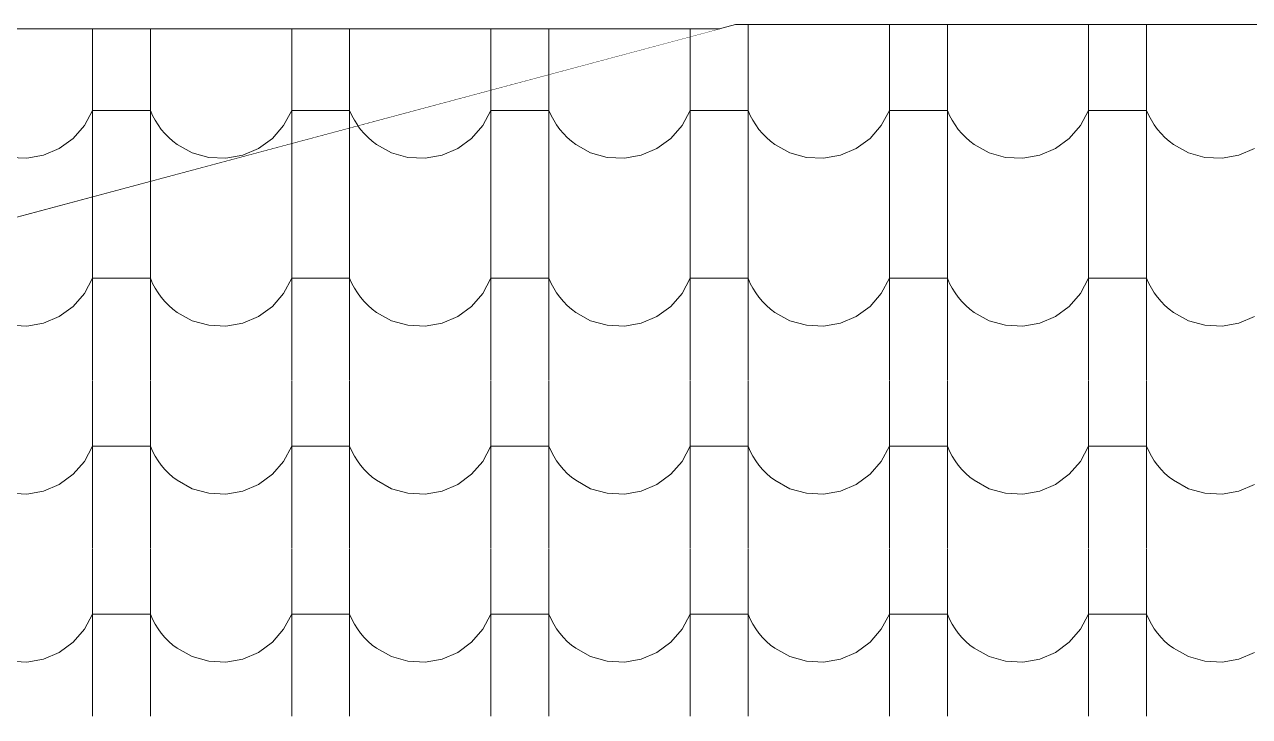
# Model space of a CAD drawing. Header units: millimetres. Extents: x 3554773 to 3850347, y -1853213 to -1653133.
# Drawn here: x 3608492 to 3612596, y -1691612 to -1689296 of the extents above; entities that cross this region are included whole.
import ezdxf

# ---------------------------------------------------------------- set-up
doc = ezdxf.new("R2010")
doc.units = ezdxf.units.MM
doc.header["$MEASUREMENT"] = 0
doc.set_wipeout_variables(frame=1)
doc.linetypes.add('Wipeout_Contour', pattern=[1000, 0, -1000])
doc.layers.add('Shell - Roof', color=7, linetype='Continuous')
doc.layers.add('Shell - Roof_Pen_No__72', color=7, linetype='Continuous', lineweight=20, true_color=0xbf8080)
doc.layers.add('Shell - Roof_Pen_No__92', color=7, linetype='Continuous', lineweight=13, true_color=0xbf8080)

# ---------------------------------------------------------------- blocks, each defined once
blk = doc.blocks.new('*X17', base_point=(2062354.7, -947561.6))
at = {"layer": 'Shell - Roof_Pen_No__72', "linetype": 'Continuous'}
for p, q in [((3680155.7, -1724558.6), (3680155.7, -1724571.6)), ((3680203.7, -1724558.6), (3680203.7, -1724571.6)), ((3680320.7, -1724558.6), (3680320.7, -1724571.6)), ((3680368.7, -1724558.6), (3680368.7, -1724571.6)), ((3680485.7, -1724558.6), (3680485.7, -1724571.6)), ((3680533.7, -1724558.6), (3680533.7, -1724571.6)), ((3680650.7, -1724558.6), (3680650.7, -1724565.3)), ((3680155.7, -1724572.1), (3680155.7, -1724697.9)), ((3680203.7, -1724572.1), (3680203.7, -1724685)), ((3680320.7, -1724572.1), (3680320.7, -1724653.7)), ((3680368.7, -1724572.1), (3680368.7, -1724640.8)), ((3680485.7, -1724572.1), (3680485.7, -1724609.5)), ((3680533.7, -1724572.1), (3680533.7, -1724596.6)), ((3680149, -1724638.7), (3680155.7, -1724626.2)), ((3680179.7, -1724626.2), (3680155.7, -1724626.2)), ((3680203.7, -1724626.2), (3680179.7, -1724626.2)), ((3680203.7, -1724626.2), (3680205.5, -1724630.4)), ((3680314, -1724638.7), (3680320.7, -1724626.2)), ((3680344.7, -1724626.2), (3680320.7, -1724626.2)), ((3680368.7, -1724626.2), (3680344.7, -1724626.2)), ((3680368.7, -1724626.2), (3680370.5, -1724630.4)), ((3680139.7, -1724649.4), (3680149, -1724638.7)), ((3680205.5, -1724630.4), (3680207.7, -1724634.4)), ((3680207.7, -1724634.4), (3680210.1, -1724638.3)), ((3680210.1, -1724638.3), (3680212.7, -1724641.9)), ((3680304.7, -1724649.4), (3680314, -1724638.7)), ((3680370.5, -1724630.4), (3680372.7, -1724634.4)), ((3680372.7, -1724634.4), (3680375.1, -1724638.3)), ((3680375.1, -1724638.3), (3680375.6, -1724639)), ((3680128.2, -1724657.8), (3680139.7, -1724649.4)), ((3680212.7, -1724641.9), (3680215.7, -1724645.4)), ((3680215.7, -1724645.4), (3680218.9, -1724648.7)), ((3680218.9, -1724648.7), (3680222.3, -1724651.7)), ((3680293.2, -1724657.8), (3680304.7, -1724649.4)), ((3680115.2, -1724663.4), (3680128.2, -1724657.8)), ((3680222.3, -1724651.7), (3680225.9, -1724654.4)), ((3680225.9, -1724654.4), (3680238.3, -1724661.3)), ((3680280.2, -1724663.4), (3680293.2, -1724657.8)), ((3680087, -1724665.1), (3680101.2, -1724665.9)), ((3680101.2, -1724665.9), (3680115.2, -1724663.4)), ((3680238.3, -1724661.3), (3680252, -1724665.1)), ((3680252, -1724665.1), (3680266.2, -1724665.9)), ((3680266.2, -1724665.9), (3680280.2, -1724663.4))]:
    blk.add_line(p, q, dxfattribs=at)
blk = doc.blocks.new('Fill_9', base_point=(2062354.7, -947561.6))
at = {"color": 254, "linetype": 'Wipeout_Contour', "lineweight": 0, "ltscale": 16243110.99359402}
blk.add_wipeout([(3675542.1, -1724558.6), (3671600.1, -1725614.9), (3676733.4, -1725614.9), (3680675.4, -1724558.6)], dxfattribs=at).dxf.layer = 'Shell - Roof'
at = {"layer": 'Shell - Roof_Pen_No__72', "linetype": 'Continuous'}
blk.add_blockref('*X17', (2062354.7, -947561.6), dxfattribs=at)
blk = doc.blocks.new('Fill_10', base_point=(2062354.7, -947561.6))
at = {"color": 254, "linetype": 'Wipeout_Contour', "lineweight": 0, "ltscale": 12190911.82455207}
blk.add_wipeout([(3679150, -1724967.4), (3676733.4, -1725614.9), (3681566.6, -1725614.9)], dxfattribs=at).dxf.layer = 'Shell - Roof'
blk = doc.blocks.new('*X21', base_point=(2062354.7, -947561.6))
at = {"layer": 'Shell - Roof_Pen_No__72', "linetype": 'Continuous'}
for p, q in [((3680698.7, -1724555.2), (3680698.7, -1724571.6)), ((3680815.7, -1724555.2), (3680815.7, -1724571.6)), ((3680863.7, -1724555.2), (3680863.7, -1724571.6)), ((3680980.7, -1724555.2), (3680980.7, -1724571.6)), ((3681028.7, -1724555.2), (3681028.7, -1724571.6)), ((3680650.7, -1724565.3), (3680650.7, -1724571.6)), ((3680650.7, -1724572.1), (3680650.7, -1724710.6)), ((3680698.7, -1724572.1), (3680698.7, -1724710.6)), ((3680815.7, -1724572.1), (3680815.7, -1724710.6)), ((3680863.7, -1724572.1), (3680863.7, -1724710.6)), ((3680980.7, -1724572.1), (3680980.7, -1724710.6)), ((3681028.7, -1724572.1), (3681028.7, -1724710.6)), ((3680533.7, -1724596.6), (3680533.7, -1724710.6)), ((3680485.7, -1724609.5), (3680485.7, -1724710.6)), ((3680479, -1724638.7), (3680485.7, -1724626.2)), ((3680509.7, -1724626.2), (3680485.7, -1724626.2)), ((3680533.7, -1724626.2), (3680509.7, -1724626.2)), ((3680533.7, -1724626.2), (3680535.5, -1724630.4)), ((3680644, -1724638.7), (3680650.7, -1724626.2)), ((3680674.7, -1724626.2), (3680650.7, -1724626.2)), ((3680698.7, -1724626.2), (3680674.7, -1724626.2)), ((3680698.7, -1724626.2), (3680700.5, -1724630.4)), ((3680809, -1724638.7), (3680815.7, -1724626.2)), ((3680839.7, -1724626.2), (3680815.7, -1724626.2)), ((3680863.7, -1724626.2), (3680839.7, -1724626.2)), ((3680863.7, -1724626.2), (3680865.5, -1724630.4)), ((3680974, -1724638.7), (3680980.7, -1724626.2)), ((3681004.7, -1724626.2), (3680980.7, -1724626.2)), ((3681028.7, -1724626.2), (3681004.7, -1724626.2)), ((3681028.7, -1724626.2), (3681030.5, -1724630.4)), ((3680375.6, -1724639), (3680377.7, -1724641.9)), ((3680469.7, -1724649.4), (3680479, -1724638.7)), ((3680535.5, -1724630.4), (3680537.7, -1724634.4)), ((3680537.7, -1724634.4), (3680540.1, -1724638.3)), ((3680540.1, -1724638.3), (3680542.7, -1724641.9)), ((3680634.7, -1724649.4), (3680644, -1724638.7)), ((3680700.5, -1724630.4), (3680702.7, -1724634.4)), ((3680702.7, -1724634.4), (3680705.1, -1724638.3)), ((3680705.1, -1724638.3), (3680707.7, -1724641.9)), ((3680799.7, -1724649.4), (3680809, -1724638.7)), ((3680865.5, -1724630.4), (3680867.7, -1724634.4)), ((3680867.7, -1724634.4), (3680870.1, -1724638.3)), ((3680870.1, -1724638.3), (3680872.7, -1724641.9)), ((3680964.7, -1724649.4), (3680974, -1724638.7)), ((3681030.5, -1724630.4), (3681032.7, -1724634.4)), ((3681032.7, -1724634.4), (3681035.1, -1724638.3)), ((3681035.1, -1724638.3), (3681037.7, -1724641.9)), ((3680368.7, -1724640.8), (3680368.7, -1724710.6)), ((3680377.7, -1724641.9), (3680380.7, -1724645.4)), ((3680380.7, -1724645.4), (3680383.9, -1724648.7)), ((3680383.9, -1724648.7), (3680387.3, -1724651.7)), ((3680458.2, -1724657.8), (3680469.7, -1724649.4)), ((3680542.7, -1724641.9), (3680545.7, -1724645.4)), ((3680545.7, -1724645.4), (3680548.9, -1724648.7)), ((3680548.9, -1724648.7), (3680552.3, -1724651.7)), ((3680623.2, -1724657.8), (3680634.7, -1724649.4)), ((3680707.7, -1724641.9), (3680710.7, -1724645.4)), ((3680710.7, -1724645.4), (3680713.9, -1724648.7)), ((3680713.9, -1724648.7), (3680717.3, -1724651.7)), ((3680788.2, -1724657.8), (3680799.7, -1724649.4)), ((3680872.7, -1724641.9), (3680875.7, -1724645.4)), ((3680875.7, -1724645.4), (3680878.9, -1724648.7)), ((3680878.9, -1724648.7), (3680882.3, -1724651.7)), ((3680953.2, -1724657.8), (3680964.7, -1724649.4)), ((3681037.7, -1724641.9), (3681040.7, -1724645.4)), ((3681040.7, -1724645.4), (3681043.9, -1724648.7)), ((3681043.9, -1724648.7), (3681047.3, -1724651.7)), ((3680320.7, -1724653.7), (3680320.7, -1724710.6)), ((3680387.3, -1724651.7), (3680390.9, -1724654.4)), ((3680390.9, -1724654.4), (3680403.3, -1724661.3)), ((3680445.2, -1724663.4), (3680458.2, -1724657.8)), ((3680552.3, -1724651.7), (3680555.9, -1724654.4)), ((3680555.9, -1724654.4), (3680568.3, -1724661.3)), ((3680610.2, -1724663.4), (3680623.2, -1724657.8)), ((3680717.3, -1724651.7), (3680720.9, -1724654.4)), ((3680720.9, -1724654.4), (3680733.3, -1724661.3)), ((3680775.2, -1724663.4), (3680788.2, -1724657.8)), ((3680882.3, -1724651.7), (3680885.9, -1724654.4)), ((3680885.9, -1724654.4), (3680898.3, -1724661.3)), ((3680940.2, -1724663.4), (3680953.2, -1724657.8)), ((3681047.3, -1724651.7), (3681050.9, -1724654.4)), ((3681050.9, -1724654.4), (3681063.3, -1724661.3)), ((3681105.2, -1724663.4), (3681118.2, -1724657.8)), ((3680403.3, -1724661.3), (3680417, -1724665.1)), ((3680417, -1724665.1), (3680431.2, -1724665.9)), ((3680431.2, -1724665.9), (3680445.2, -1724663.4)), ((3680568.3, -1724661.3), (3680582, -1724665.1)), ((3680582, -1724665.1), (3680596.2, -1724665.9)), ((3680596.2, -1724665.9), (3680610.2, -1724663.4)), ((3680733.3, -1724661.3), (3680747, -1724665.1)), ((3680747, -1724665.1), (3680761.2, -1724665.9)), ((3680761.2, -1724665.9), (3680775.2, -1724663.4)), ((3680898.3, -1724661.3), (3680912, -1724665.1)), ((3680912, -1724665.1), (3680926.2, -1724665.9)), ((3680926.2, -1724665.9), (3680940.2, -1724663.4)), ((3681063.3, -1724661.3), (3681077, -1724665.1)), ((3681077, -1724665.1), (3681091.2, -1724665.9)), ((3681091.2, -1724665.9), (3681105.2, -1724663.4)), ((3680203.7, -1724685), (3680203.7, -1724710.6)), ((3680155.7, -1724697.9), (3680155.7, -1724710.6)), ((3680155.7, -1724711.1), (3680155.7, -1724849.6)), ((3680203.7, -1724711.1), (3680203.7, -1724849.6)), ((3680320.7, -1724711.1), (3680320.7, -1724849.6)), ((3680368.7, -1724711.1), (3680368.7, -1724849.6)), ((3680485.7, -1724711.1), (3680485.7, -1724849.6)), ((3680533.7, -1724711.1), (3680533.7, -1724849.6)), ((3680650.7, -1724711.1), (3680650.7, -1724849.6)), ((3680698.7, -1724711.1), (3680698.7, -1724849.6)), ((3680815.7, -1724711.1), (3680815.7, -1724849.6)), ((3680863.7, -1724711.1), (3680863.7, -1724849.6)), ((3680980.7, -1724711.1), (3680980.7, -1724849.6)), ((3681028.7, -1724711.1), (3681028.7, -1724849.6)), ((3680149, -1724777.7), (3680155.7, -1724765.2)), ((3680179.7, -1724765.2), (3680155.7, -1724765.2)), ((3680203.7, -1724765.2), (3680179.7, -1724765.2)), ((3680203.7, -1724765.2), (3680205.5, -1724769.4)), ((3680205.5, -1724769.4), (3680207.7, -1724773.4)), ((3680314, -1724777.7), (3680320.7, -1724765.2)), ((3680344.7, -1724765.2), (3680320.7, -1724765.2)), ((3680368.7, -1724765.2), (3680344.7, -1724765.2)), ((3680368.7, -1724765.2), (3680370.5, -1724769.4)), ((3680370.5, -1724769.4), (3680372.7, -1724773.4)), ((3680479, -1724777.7), (3680485.7, -1724765.2)), ((3680509.7, -1724765.2), (3680485.7, -1724765.2)), ((3680533.7, -1724765.2), (3680509.7, -1724765.2)), ((3680533.7, -1724765.2), (3680535.5, -1724769.4)), ((3680535.5, -1724769.4), (3680537.7, -1724773.4)), ((3680644, -1724777.7), (3680650.7, -1724765.2)), ((3680674.7, -1724765.2), (3680650.7, -1724765.2)), ((3680698.7, -1724765.2), (3680674.7, -1724765.2)), ((3680698.7, -1724765.2), (3680700.5, -1724769.4)), ((3680700.5, -1724769.4), (3680702.7, -1724773.4)), ((3680809, -1724777.7), (3680815.7, -1724765.2)), ((3680839.7, -1724765.2), (3680815.7, -1724765.2)), ((3680863.7, -1724765.2), (3680839.7, -1724765.2)), ((3680863.7, -1724765.2), (3680865.5, -1724769.4)), ((3680865.5, -1724769.4), (3680867.7, -1724773.4)), ((3680974, -1724777.7), (3680980.7, -1724765.2)), ((3681004.7, -1724765.2), (3680980.7, -1724765.2)), ((3681028.7, -1724765.2), (3681004.7, -1724765.2)), ((3681028.7, -1724765.2), (3681030.5, -1724769.4)), ((3681030.5, -1724769.4), (3681032.7, -1724773.4)), ((3680139.7, -1724788.4), (3680149, -1724777.7)), ((3680207.7, -1724773.4), (3680210.1, -1724777.3)), ((3680210.1, -1724777.3), (3680212.7, -1724780.9)), ((3680212.7, -1724780.9), (3680215.7, -1724784.4)), ((3680304.7, -1724788.4), (3680314, -1724777.7)), ((3680372.7, -1724773.4), (3680375.1, -1724777.3)), ((3680375.1, -1724777.3), (3680377.7, -1724780.9)), ((3680377.7, -1724780.9), (3680380.7, -1724784.4)), ((3680469.7, -1724788.4), (3680479, -1724777.7)), ((3680537.7, -1724773.4), (3680540.1, -1724777.3)), ((3680540.1, -1724777.3), (3680542.7, -1724780.9)), ((3680542.7, -1724780.9), (3680545.7, -1724784.4)), ((3680634.7, -1724788.4), (3680644, -1724777.7)), ((3680702.7, -1724773.4), (3680705.1, -1724777.3)), ((3680705.1, -1724777.3), (3680707.7, -1724780.9)), ((3680707.7, -1724780.9), (3680710.7, -1724784.4)), ((3680799.7, -1724788.4), (3680809, -1724777.7)), ((3680867.7, -1724773.4), (3680870.1, -1724777.3)), ((3680870.1, -1724777.3), (3680872.7, -1724780.9)), ((3680872.7, -1724780.9), (3680875.7, -1724784.4)), ((3680964.7, -1724788.4), (3680974, -1724777.7)), ((3681032.7, -1724773.4), (3681035.1, -1724777.3)), ((3681035.1, -1724777.3), (3681037.7, -1724780.9)), ((3681037.7, -1724780.9), (3681040.7, -1724784.4)), ((3680128.2, -1724796.8), (3680139.7, -1724788.4)), ((3680215.7, -1724784.4), (3680218.9, -1724787.7)), ((3680218.9, -1724787.7), (3680222.3, -1724790.7)), ((3680222.3, -1724790.7), (3680225.9, -1724793.4)), ((3680293.2, -1724796.8), (3680304.7, -1724788.4)), ((3680380.7, -1724784.4), (3680383.9, -1724787.7)), ((3680383.9, -1724787.7), (3680387.3, -1724790.7)), ((3680387.3, -1724790.7), (3680390.9, -1724793.4)), ((3680458.2, -1724796.8), (3680469.7, -1724788.4)), ((3680545.7, -1724784.4), (3680548.9, -1724787.7)), ((3680548.9, -1724787.7), (3680552.3, -1724790.7)), ((3680552.3, -1724790.7), (3680555.9, -1724793.4)), ((3680623.2, -1724796.8), (3680634.7, -1724788.4)), ((3680710.7, -1724784.4), (3680713.9, -1724787.7)), ((3680713.9, -1724787.7), (3680717.3, -1724790.7)), ((3680717.3, -1724790.7), (3680720.9, -1724793.4)), ((3680788.2, -1724796.8), (3680799.7, -1724788.4)), ((3680875.7, -1724784.4), (3680878.9, -1724787.7)), ((3680878.9, -1724787.7), (3680882.3, -1724790.7)), ((3680882.3, -1724790.7), (3680885.9, -1724793.4)), ((3680953.2, -1724796.8), (3680964.7, -1724788.4)), ((3681040.7, -1724784.4), (3681043.9, -1724787.7)), ((3681043.9, -1724787.7), (3681047.3, -1724790.7)), ((3681047.3, -1724790.7), (3681050.9, -1724793.4)), ((3680101.2, -1724804.9), (3680115.2, -1724802.4)), ((3680115.2, -1724802.4), (3680128.2, -1724796.8)), ((3680225.9, -1724793.4), (3680238.3, -1724800.3)), ((3680238.3, -1724800.3), (3680252, -1724804.1)), ((3680266.2, -1724804.9), (3680280.2, -1724802.4)), ((3680280.2, -1724802.4), (3680293.2, -1724796.8)), ((3680390.9, -1724793.4), (3680403.3, -1724800.3)), ((3680403.3, -1724800.3), (3680417, -1724804.1)), ((3680431.2, -1724804.9), (3680445.2, -1724802.4)), ((3680445.2, -1724802.4), (3680458.2, -1724796.8)), ((3680555.9, -1724793.4), (3680568.3, -1724800.3)), ((3680568.3, -1724800.3), (3680582, -1724804.1)), ((3680596.2, -1724804.9), (3680610.2, -1724802.4)), ((3680610.2, -1724802.4), (3680623.2, -1724796.8)), ((3680720.9, -1724793.4), (3680733.3, -1724800.3)), ((3680733.3, -1724800.3), (3680747, -1724804.1)), ((3680761.2, -1724804.9), (3680775.2, -1724802.4)), ((3680775.2, -1724802.4), (3680788.2, -1724796.8)), ((3680885.9, -1724793.4), (3680898.3, -1724800.3)), ((3680898.3, -1724800.3), (3680912, -1724804.1)), ((3680926.2, -1724804.9), (3680940.2, -1724802.4)), ((3680940.2, -1724802.4), (3680953.2, -1724796.8)), ((3681050.9, -1724793.4), (3681063.3, -1724800.3)), ((3681063.3, -1724800.3), (3681077, -1724804.1)), ((3681091.2, -1724804.9), (3681105.2, -1724802.4)), ((3681105.2, -1724802.4), (3681118.2, -1724796.8)), ((3680087, -1724804.1), (3680101.2, -1724804.9)), ((3680252, -1724804.1), (3680266.2, -1724804.9)), ((3680417, -1724804.1), (3680431.2, -1724804.9)), ((3680582, -1724804.1), (3680596.2, -1724804.9)), ((3680747, -1724804.1), (3680761.2, -1724804.9)), ((3680912, -1724804.1), (3680926.2, -1724804.9)), ((3681077, -1724804.1), (3681091.2, -1724804.9)), ((3680155.7, -1724850.1), (3680155.7, -1724988.6)), ((3680203.7, -1724850.1), (3680203.7, -1724988.6)), ((3680320.7, -1724850.1), (3680320.7, -1724988.6)), ((3680368.7, -1724850.1), (3680368.7, -1724988.6)), ((3680485.7, -1724850.1), (3680485.7, -1724988.6)), ((3680533.7, -1724850.1), (3680533.7, -1724988.6)), ((3680650.7, -1724850.1), (3680650.7, -1724988.6)), ((3680698.7, -1724850.1), (3680698.7, -1724988.6)), ((3680815.7, -1724850.1), (3680815.7, -1724988.6)), ((3680863.7, -1724850.1), (3680863.7, -1724988.6)), ((3680980.7, -1724850.1), (3680980.7, -1724988.6)), ((3681028.7, -1724850.1), (3681028.7, -1724988.6)), ((3680149, -1724916.7), (3680155.7, -1724904.2)), ((3680179.7, -1724904.2), (3680155.7, -1724904.2)), ((3680203.7, -1724904.2), (3680179.7, -1724904.2)), ((3680203.7, -1724904.2), (3680205.5, -1724908.4)), ((3680205.5, -1724908.4), (3680207.7, -1724912.4)), ((3680207.7, -1724912.4), (3680210.1, -1724916.3)), ((3680314, -1724916.7), (3680320.7, -1724904.2)), ((3680344.7, -1724904.2), (3680320.7, -1724904.2)), ((3680368.7, -1724904.2), (3680344.7, -1724904.2)), ((3680368.7, -1724904.2), (3680370.5, -1724908.4)), ((3680370.5, -1724908.4), (3680372.7, -1724912.4)), ((3680372.7, -1724912.4), (3680375.1, -1724916.3)), ((3680479, -1724916.7), (3680485.7, -1724904.2)), ((3680509.7, -1724904.2), (3680485.7, -1724904.2)), ((3680533.7, -1724904.2), (3680509.7, -1724904.2)), ((3680533.7, -1724904.2), (3680535.5, -1724908.4)), ((3680535.5, -1724908.4), (3680537.7, -1724912.4)), ((3680537.7, -1724912.4), (3680540.1, -1724916.3)), ((3680644, -1724916.7), (3680650.7, -1724904.2)), ((3680674.7, -1724904.2), (3680650.7, -1724904.2)), ((3680698.7, -1724904.2), (3680674.7, -1724904.2)), ((3680698.7, -1724904.2), (3680700.5, -1724908.4)), ((3680700.5, -1724908.4), (3680702.7, -1724912.4)), ((3680702.7, -1724912.4), (3680705.1, -1724916.3)), ((3680809, -1724916.7), (3680815.7, -1724904.2)), ((3680839.7, -1724904.2), (3680815.7, -1724904.2)), ((3680863.7, -1724904.2), (3680839.7, -1724904.2)), ((3680863.7, -1724904.2), (3680865.5, -1724908.4)), ((3680865.5, -1724908.4), (3680867.7, -1724912.4)), ((3680867.7, -1724912.4), (3680870.1, -1724916.3)), ((3680974, -1724916.7), (3680980.7, -1724904.2)), ((3681004.7, -1724904.2), (3680980.7, -1724904.2)), ((3681028.7, -1724904.2), (3681004.7, -1724904.2)), ((3681028.7, -1724904.2), (3681030.5, -1724908.4)), ((3681030.5, -1724908.4), (3681032.7, -1724912.4)), ((3681032.7, -1724912.4), (3681035.1, -1724916.3)), ((3680139.7, -1724927.4), (3680149, -1724916.7)), ((3680210.1, -1724916.3), (3680212.7, -1724919.9)), ((3680212.7, -1724919.9), (3680215.7, -1724923.4)), ((3680215.7, -1724923.4), (3680218.9, -1724926.7)), ((3680304.7, -1724927.4), (3680314, -1724916.7)), ((3680375.1, -1724916.3), (3680377.7, -1724919.9)), ((3680377.7, -1724919.9), (3680380.7, -1724923.4)), ((3680380.7, -1724923.4), (3680383.9, -1724926.7)), ((3680469.7, -1724927.4), (3680479, -1724916.7)), ((3680540.1, -1724916.3), (3680542.7, -1724919.9)), ((3680542.7, -1724919.9), (3680545.7, -1724923.4)), ((3680545.7, -1724923.4), (3680548.9, -1724926.7)), ((3680634.7, -1724927.4), (3680644, -1724916.7)), ((3680705.1, -1724916.3), (3680707.7, -1724919.9)), ((3680707.7, -1724919.9), (3680710.7, -1724923.4)), ((3680710.7, -1724923.4), (3680713.9, -1724926.7)), ((3680799.7, -1724927.4), (3680809, -1724916.7)), ((3680870.1, -1724916.3), (3680872.7, -1724919.9)), ((3680872.7, -1724919.9), (3680875.7, -1724923.4)), ((3680875.7, -1724923.4), (3680878.9, -1724926.7)), ((3680964.7, -1724927.4), (3680974, -1724916.7)), ((3681035.1, -1724916.3), (3681037.7, -1724919.9)), ((3681037.7, -1724919.9), (3681040.7, -1724923.4)), ((3681040.7, -1724923.4), (3681043.9, -1724926.7)), ((3680128.2, -1724935.8), (3680139.7, -1724927.4)), ((3680218.9, -1724926.7), (3680222.3, -1724929.7)), ((3680222.3, -1724929.7), (3680225.9, -1724932.4)), ((3680225.9, -1724932.4), (3680238.3, -1724939.3)), ((3680293.2, -1724935.8), (3680304.7, -1724927.4)), ((3680383.9, -1724926.7), (3680387.3, -1724929.7)), ((3680387.3, -1724929.7), (3680390.9, -1724932.4)), ((3680390.9, -1724932.4), (3680403.3, -1724939.3)), ((3680458.2, -1724935.8), (3680469.7, -1724927.4)), ((3680548.9, -1724926.7), (3680552.3, -1724929.7)), ((3680552.3, -1724929.7), (3680555.9, -1724932.4)), ((3680555.9, -1724932.4), (3680568.3, -1724939.3)), ((3680623.2, -1724935.8), (3680634.7, -1724927.4)), ((3680713.9, -1724926.7), (3680717.3, -1724929.7)), ((3680717.3, -1724929.7), (3680720.9, -1724932.4)), ((3680720.9, -1724932.4), (3680733.3, -1724939.3)), ((3680788.2, -1724935.8), (3680799.7, -1724927.4)), ((3680878.9, -1724926.7), (3680882.3, -1724929.7)), ((3680882.3, -1724929.7), (3680885.9, -1724932.4)), ((3680885.9, -1724932.4), (3680898.3, -1724939.3)), ((3680953.2, -1724935.8), (3680964.7, -1724927.4)), ((3681043.9, -1724926.7), (3681047.3, -1724929.7)), ((3681047.3, -1724929.7), (3681050.9, -1724932.4)), ((3681050.9, -1724932.4), (3681063.3, -1724939.3)), ((3680087, -1724943.1), (3680101.2, -1724943.9)), ((3680101.2, -1724943.9), (3680115.2, -1724941.4)), ((3680115.2, -1724941.4), (3680128.2, -1724935.8)), ((3680238.3, -1724939.3), (3680252, -1724943.1)), ((3680252, -1724943.1), (3680266.2, -1724943.9)), ((3680266.2, -1724943.9), (3680280.2, -1724941.4)), ((3680280.2, -1724941.4), (3680293.2, -1724935.8)), ((3680403.3, -1724939.3), (3680417, -1724943.1)), ((3680417, -1724943.1), (3680431.2, -1724943.9)), ((3680431.2, -1724943.9), (3680445.2, -1724941.4)), ((3680445.2, -1724941.4), (3680458.2, -1724935.8)), ((3680568.3, -1724939.3), (3680582, -1724943.1)), ((3680582, -1724943.1), (3680596.2, -1724943.9)), ((3680596.2, -1724943.9), (3680610.2, -1724941.4)), ((3680610.2, -1724941.4), (3680623.2, -1724935.8)), ((3680733.3, -1724939.3), (3680747, -1724943.1)), ((3680747, -1724943.1), (3680761.2, -1724943.9)), ((3680761.2, -1724943.9), (3680775.2, -1724941.4)), ((3680775.2, -1724941.4), (3680788.2, -1724935.8)), ((3680898.3, -1724939.3), (3680912, -1724943.1)), ((3680912, -1724943.1), (3680926.2, -1724943.9)), ((3680926.2, -1724943.9), (3680940.2, -1724941.4)), ((3680940.2, -1724941.4), (3680953.2, -1724935.8)), ((3681063.3, -1724939.3), (3681077, -1724943.1)), ((3681077, -1724943.1), (3681091.2, -1724943.9)), ((3681091.2, -1724943.9), (3681105.2, -1724941.4)), ((3681105.2, -1724941.4), (3681118.2, -1724935.8)), ((3680155.7, -1724989.1), (3680155.7, -1725127.6)), ((3680203.7, -1724989.1), (3680203.7, -1725127.6)), ((3680320.7, -1724989.1), (3680320.7, -1725127.6)), ((3680368.7, -1724989.1), (3680368.7, -1725127.6)), ((3680485.7, -1724989.1), (3680485.7, -1725127.6)), ((3680533.7, -1724989.1), (3680533.7, -1725127.6)), ((3680650.7, -1724989.1), (3680650.7, -1725127.6)), ((3680698.7, -1724989.1), (3680698.7, -1725127.6)), ((3680815.7, -1724989.1), (3680815.7, -1725127.6)), ((3680863.7, -1724989.1), (3680863.7, -1725127.6)), ((3680980.7, -1724989.1), (3680980.7, -1725127.6)), ((3681028.7, -1724989.1), (3681028.7, -1725127.6)), ((3680149, -1725055.7), (3680155.7, -1725043.2)), ((3680179.7, -1725043.2), (3680155.7, -1725043.2)), ((3680203.7, -1725043.2), (3680179.7, -1725043.2)), ((3680203.7, -1725043.2), (3680205.5, -1725047.4)), ((3680314, -1725055.7), (3680320.7, -1725043.2)), ((3680344.7, -1725043.2), (3680320.7, -1725043.2)), ((3680368.7, -1725043.2), (3680344.7, -1725043.2)), ((3680368.7, -1725043.2), (3680370.5, -1725047.4)), ((3680479, -1725055.7), (3680485.7, -1725043.2)), ((3680509.7, -1725043.2), (3680485.7, -1725043.2)), ((3680533.7, -1725043.2), (3680509.7, -1725043.2)), ((3680533.7, -1725043.2), (3680535.5, -1725047.4)), ((3680644, -1725055.7), (3680650.7, -1725043.2)), ((3680674.7, -1725043.2), (3680650.7, -1725043.2)), ((3680698.7, -1725043.2), (3680674.7, -1725043.2)), ((3680698.7, -1725043.2), (3680700.5, -1725047.4)), ((3680809, -1725055.7), (3680815.7, -1725043.2)), ((3680839.7, -1725043.2), (3680815.7, -1725043.2)), ((3680863.7, -1725043.2), (3680839.7, -1725043.2)), ((3680863.7, -1725043.2), (3680865.5, -1725047.4)), ((3680974, -1725055.7), (3680980.7, -1725043.2)), ((3681004.7, -1725043.2), (3680980.7, -1725043.2)), ((3681028.7, -1725043.2), (3681004.7, -1725043.2)), ((3681028.7, -1725043.2), (3681030.5, -1725047.4)), ((3680139.7, -1725066.4), (3680149, -1725055.7)), ((3680205.5, -1725047.4), (3680207.7, -1725051.4)), ((3680207.7, -1725051.4), (3680210.1, -1725055.3)), ((3680210.1, -1725055.3), (3680212.7, -1725058.9)), ((3680304.7, -1725066.4), (3680314, -1725055.7)), ((3680370.5, -1725047.4), (3680372.7, -1725051.4)), ((3680372.7, -1725051.4), (3680375.1, -1725055.3)), ((3680375.1, -1725055.3), (3680377.7, -1725058.9)), ((3680469.7, -1725066.4), (3680479, -1725055.7)), ((3680535.5, -1725047.4), (3680537.7, -1725051.4)), ((3680537.7, -1725051.4), (3680540.1, -1725055.3)), ((3680540.1, -1725055.3), (3680542.7, -1725058.9)), ((3680634.7, -1725066.4), (3680644, -1725055.7)), ((3680700.5, -1725047.4), (3680702.7, -1725051.4)), ((3680702.7, -1725051.4), (3680705.1, -1725055.3)), ((3680705.1, -1725055.3), (3680707.7, -1725058.9)), ((3680799.7, -1725066.4), (3680809, -1725055.7)), ((3680865.5, -1725047.4), (3680867.7, -1725051.4)), ((3680867.7, -1725051.4), (3680870.1, -1725055.3)), ((3680870.1, -1725055.3), (3680872.7, -1725058.9)), ((3680964.7, -1725066.4), (3680974, -1725055.7)), ((3681030.5, -1725047.4), (3681032.7, -1725051.4)), ((3681032.7, -1725051.4), (3681035.1, -1725055.3)), ((3681035.1, -1725055.3), (3681037.7, -1725058.9)), ((3680212.7, -1725058.9), (3680215.7, -1725062.4)), ((3680215.7, -1725062.4), (3680218.9, -1725065.7)), ((3680218.9, -1725065.7), (3680222.3, -1725068.7)), ((3680377.7, -1725058.9), (3680380.7, -1725062.4)), ((3680380.7, -1725062.4), (3680383.9, -1725065.7)), ((3680383.9, -1725065.7), (3680387.3, -1725068.7)), ((3680542.7, -1725058.9), (3680545.7, -1725062.4)), ((3680545.7, -1725062.4), (3680548.9, -1725065.7)), ((3680548.9, -1725065.7), (3680552.3, -1725068.7)), ((3680707.7, -1725058.9), (3680710.7, -1725062.4)), ((3680710.7, -1725062.4), (3680713.9, -1725065.7)), ((3680713.9, -1725065.7), (3680717.3, -1725068.7)), ((3680872.7, -1725058.9), (3680875.7, -1725062.4)), ((3680875.7, -1725062.4), (3680878.9, -1725065.7)), ((3680878.9, -1725065.7), (3680882.3, -1725068.7)), ((3681037.7, -1725058.9), (3681040.7, -1725062.4)), ((3681040.7, -1725062.4), (3681043.9, -1725065.7)), ((3681043.9, -1725065.7), (3681047.3, -1725068.7)), ((3680115.2, -1725080.4), (3680128.2, -1725074.8)), ((3680128.2, -1725074.8), (3680139.7, -1725066.4)), ((3680222.3, -1725068.7), (3680225.9, -1725071.4)), ((3680225.9, -1725071.4), (3680238.3, -1725078.3)), ((3680280.2, -1725080.4), (3680293.2, -1725074.8)), ((3680293.2, -1725074.8), (3680304.7, -1725066.4)), ((3680387.3, -1725068.7), (3680390.9, -1725071.4)), ((3680390.9, -1725071.4), (3680403.3, -1725078.3)), ((3680445.2, -1725080.4), (3680458.2, -1725074.8)), ((3680458.2, -1725074.8), (3680469.7, -1725066.4)), ((3680552.3, -1725068.7), (3680555.9, -1725071.4)), ((3680555.9, -1725071.4), (3680568.3, -1725078.3)), ((3680610.2, -1725080.4), (3680623.2, -1725074.8)), ((3680623.2, -1725074.8), (3680634.7, -1725066.4)), ((3680717.3, -1725068.7), (3680720.9, -1725071.4)), ((3680720.9, -1725071.4), (3680733.3, -1725078.3)), ((3680775.2, -1725080.4), (3680788.2, -1725074.8)), ((3680788.2, -1725074.8), (3680799.7, -1725066.4)), ((3680882.3, -1725068.7), (3680885.9, -1725071.4)), ((3680885.9, -1725071.4), (3680898.3, -1725078.3)), ((3680940.2, -1725080.4), (3680953.2, -1725074.8)), ((3680953.2, -1725074.8), (3680964.7, -1725066.4)), ((3681047.3, -1725068.7), (3681050.9, -1725071.4)), ((3681050.9, -1725071.4), (3681063.3, -1725078.3)), ((3681105.2, -1725080.4), (3681118.2, -1725074.8)), ((3680087, -1725082.1), (3680101.2, -1725082.9)), ((3680101.2, -1725082.9), (3680115.2, -1725080.4)), ((3680238.3, -1725078.3), (3680252, -1725082.1)), ((3680252, -1725082.1), (3680266.2, -1725082.9)), ((3680266.2, -1725082.9), (3680280.2, -1725080.4)), ((3680403.3, -1725078.3), (3680417, -1725082.1)), ((3680417, -1725082.1), (3680431.2, -1725082.9)), ((3680431.2, -1725082.9), (3680445.2, -1725080.4)), ((3680568.3, -1725078.3), (3680582, -1725082.1)), ((3680582, -1725082.1), (3680596.2, -1725082.9)), ((3680596.2, -1725082.9), (3680610.2, -1725080.4)), ((3680733.3, -1725078.3), (3680747, -1725082.1)), ((3680747, -1725082.1), (3680761.2, -1725082.9)), ((3680761.2, -1725082.9), (3680775.2, -1725080.4)), ((3680898.3, -1725078.3), (3680912, -1725082.1)), ((3680912, -1725082.1), (3680926.2, -1725082.9)), ((3680926.2, -1725082.9), (3680940.2, -1725080.4)), ((3681063.3, -1725078.3), (3681077, -1725082.1)), ((3681077, -1725082.1), (3681091.2, -1725082.9)), ((3681091.2, -1725082.9), (3681105.2, -1725080.4))]:
    blk.add_line(p, q, dxfattribs=at)
blk = doc.blocks.new('Fill_11', base_point=(2062354.7, -947561.6))
at = {"color": 254, "linetype": 'Wipeout_Contour', "lineweight": 0, "ltscale": 20331142.60891676}
blk.add_wipeout([(3680688.3, -1724555.2), (3679150, -1724967.4), (3681566.6, -1725614.9), (3686699.9, -1725614.9), (3682745.1, -1724555.2)], dxfattribs=at).dxf.layer = 'Shell - Roof'
at = {"layer": 'Shell - Roof_Pen_No__72', "linetype": 'Continuous'}
blk.add_blockref('*X21', (2062354.7, -947561.6), dxfattribs=at)

msp = doc.modelspace()

# ---------------------------------------------------------------- block references
at = {"layer": 'Shell - Roof_Pen_No__72', "linetype": 'Continuous', "xscale": 4.044305905627746, "yscale": 4.044305905627746, "zscale": 4.044305905627746}
msp.add_blockref('Fill_9', (-2934162, 1453103.7), dxfattribs=at)

# ---------------------------------------------------------------- next in the draw order: block references
msp.add_blockref('Fill_10', (-2934162, 1453103.7), dxfattribs=at)

# ---------------------------------------------------------------- next in the draw order: block references
msp.add_blockref('Fill_11', (-2934162, 1453103.7), dxfattribs=at)

# ---------------------------------------------------------------- next in the draw order: linework, layer by layer
at = {"layer": 'Shell - Roof_Pen_No__92', "linetype": 'Continuous'}
for p, q in [((3590061.2, -1689309.8), (3610822, -1689309.8)), ((3610874, -1689295.9), (3604652.8, -1690962.9)), ((3610874, -1689295.9), (3619192.4, -1689295.9))]:
    msp.add_line(p, q, dxfattribs=at)

doc.saveas('drawing.dxf')
